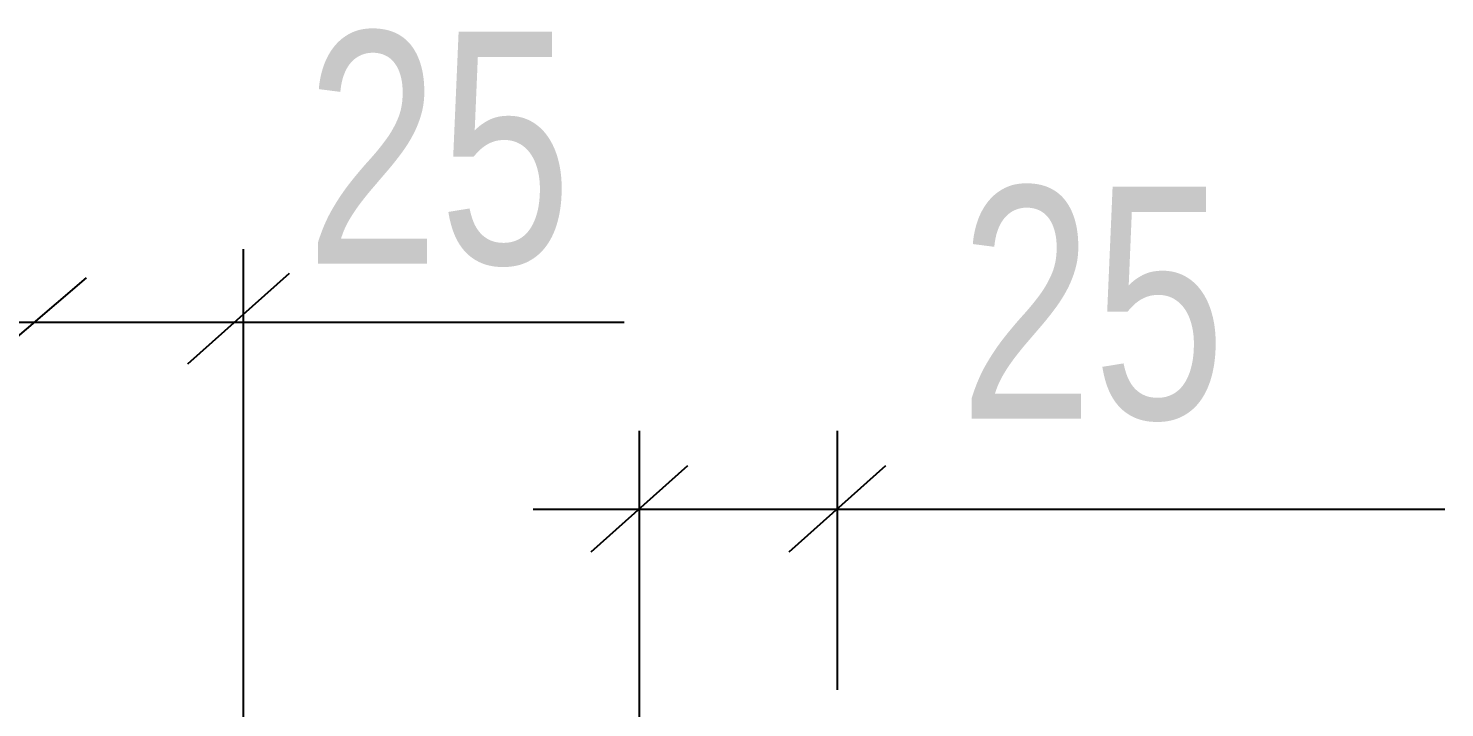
# Model space of a CAD drawing. Header units: millimetres. Extents: x -222 to 619, y -24 to 570.
# Drawn here: x 318 to 330.53, y 14.98 to 20.99 of the extents above; entities that cross this region are included whole.
import ezdxf

# ---------------------------------------------------------------- set-up
doc = ezdxf.new("R2010")
doc.units = ezdxf.units.MM
doc.styles.add('Arial Narrow', font='ARIALN.TTF', dxfattribs={"height": 0.2})

# ---------------------------------------------------------------- blocks, each defined once
blk = doc.blocks.new('0_TCM_4503_AIVD_AD_NOTE_BLOCK-43704914-58349')
at = {"color": 7, "linetype": 'Continuous'}
for p, q in [((319.9, 19.035), (319.9, 13.878)), ((320.305, 18.819), (319.408, 18.018)), ((318.512, 18.782), (317.616, 18.018)), ((317.013, 18.39), (323.269, 18.39)), ((323.401, 17.428), (323.401, 13.827)), ((325.153, 17.428), (325.153, 15.137)), ((323.829, 17.118), (322.974, 16.354)), ((325.581, 17.118), (324.726, 16.354)), ((322.464, 16.736), (330.526, 16.736))]:
    blk.add_line(p, q, dxfattribs=at)
at = {"color": 7, "linetype": 'Continuous', "style": 'Arial Narrow', "width": 0.9}
for p in [(320.454, 18.905), (326.238, 17.535)]:
    blk.add_text('25', height=2.051, dxfattribs=at).set_placement(p)

msp = doc.modelspace()

# ---------------------------------------------------------------- block references
msp.add_blockref('0_TCM_4503_AIVD_AD_NOTE_BLOCK-43704914-58349', (0, 0))

doc.saveas('drawing.dxf')
